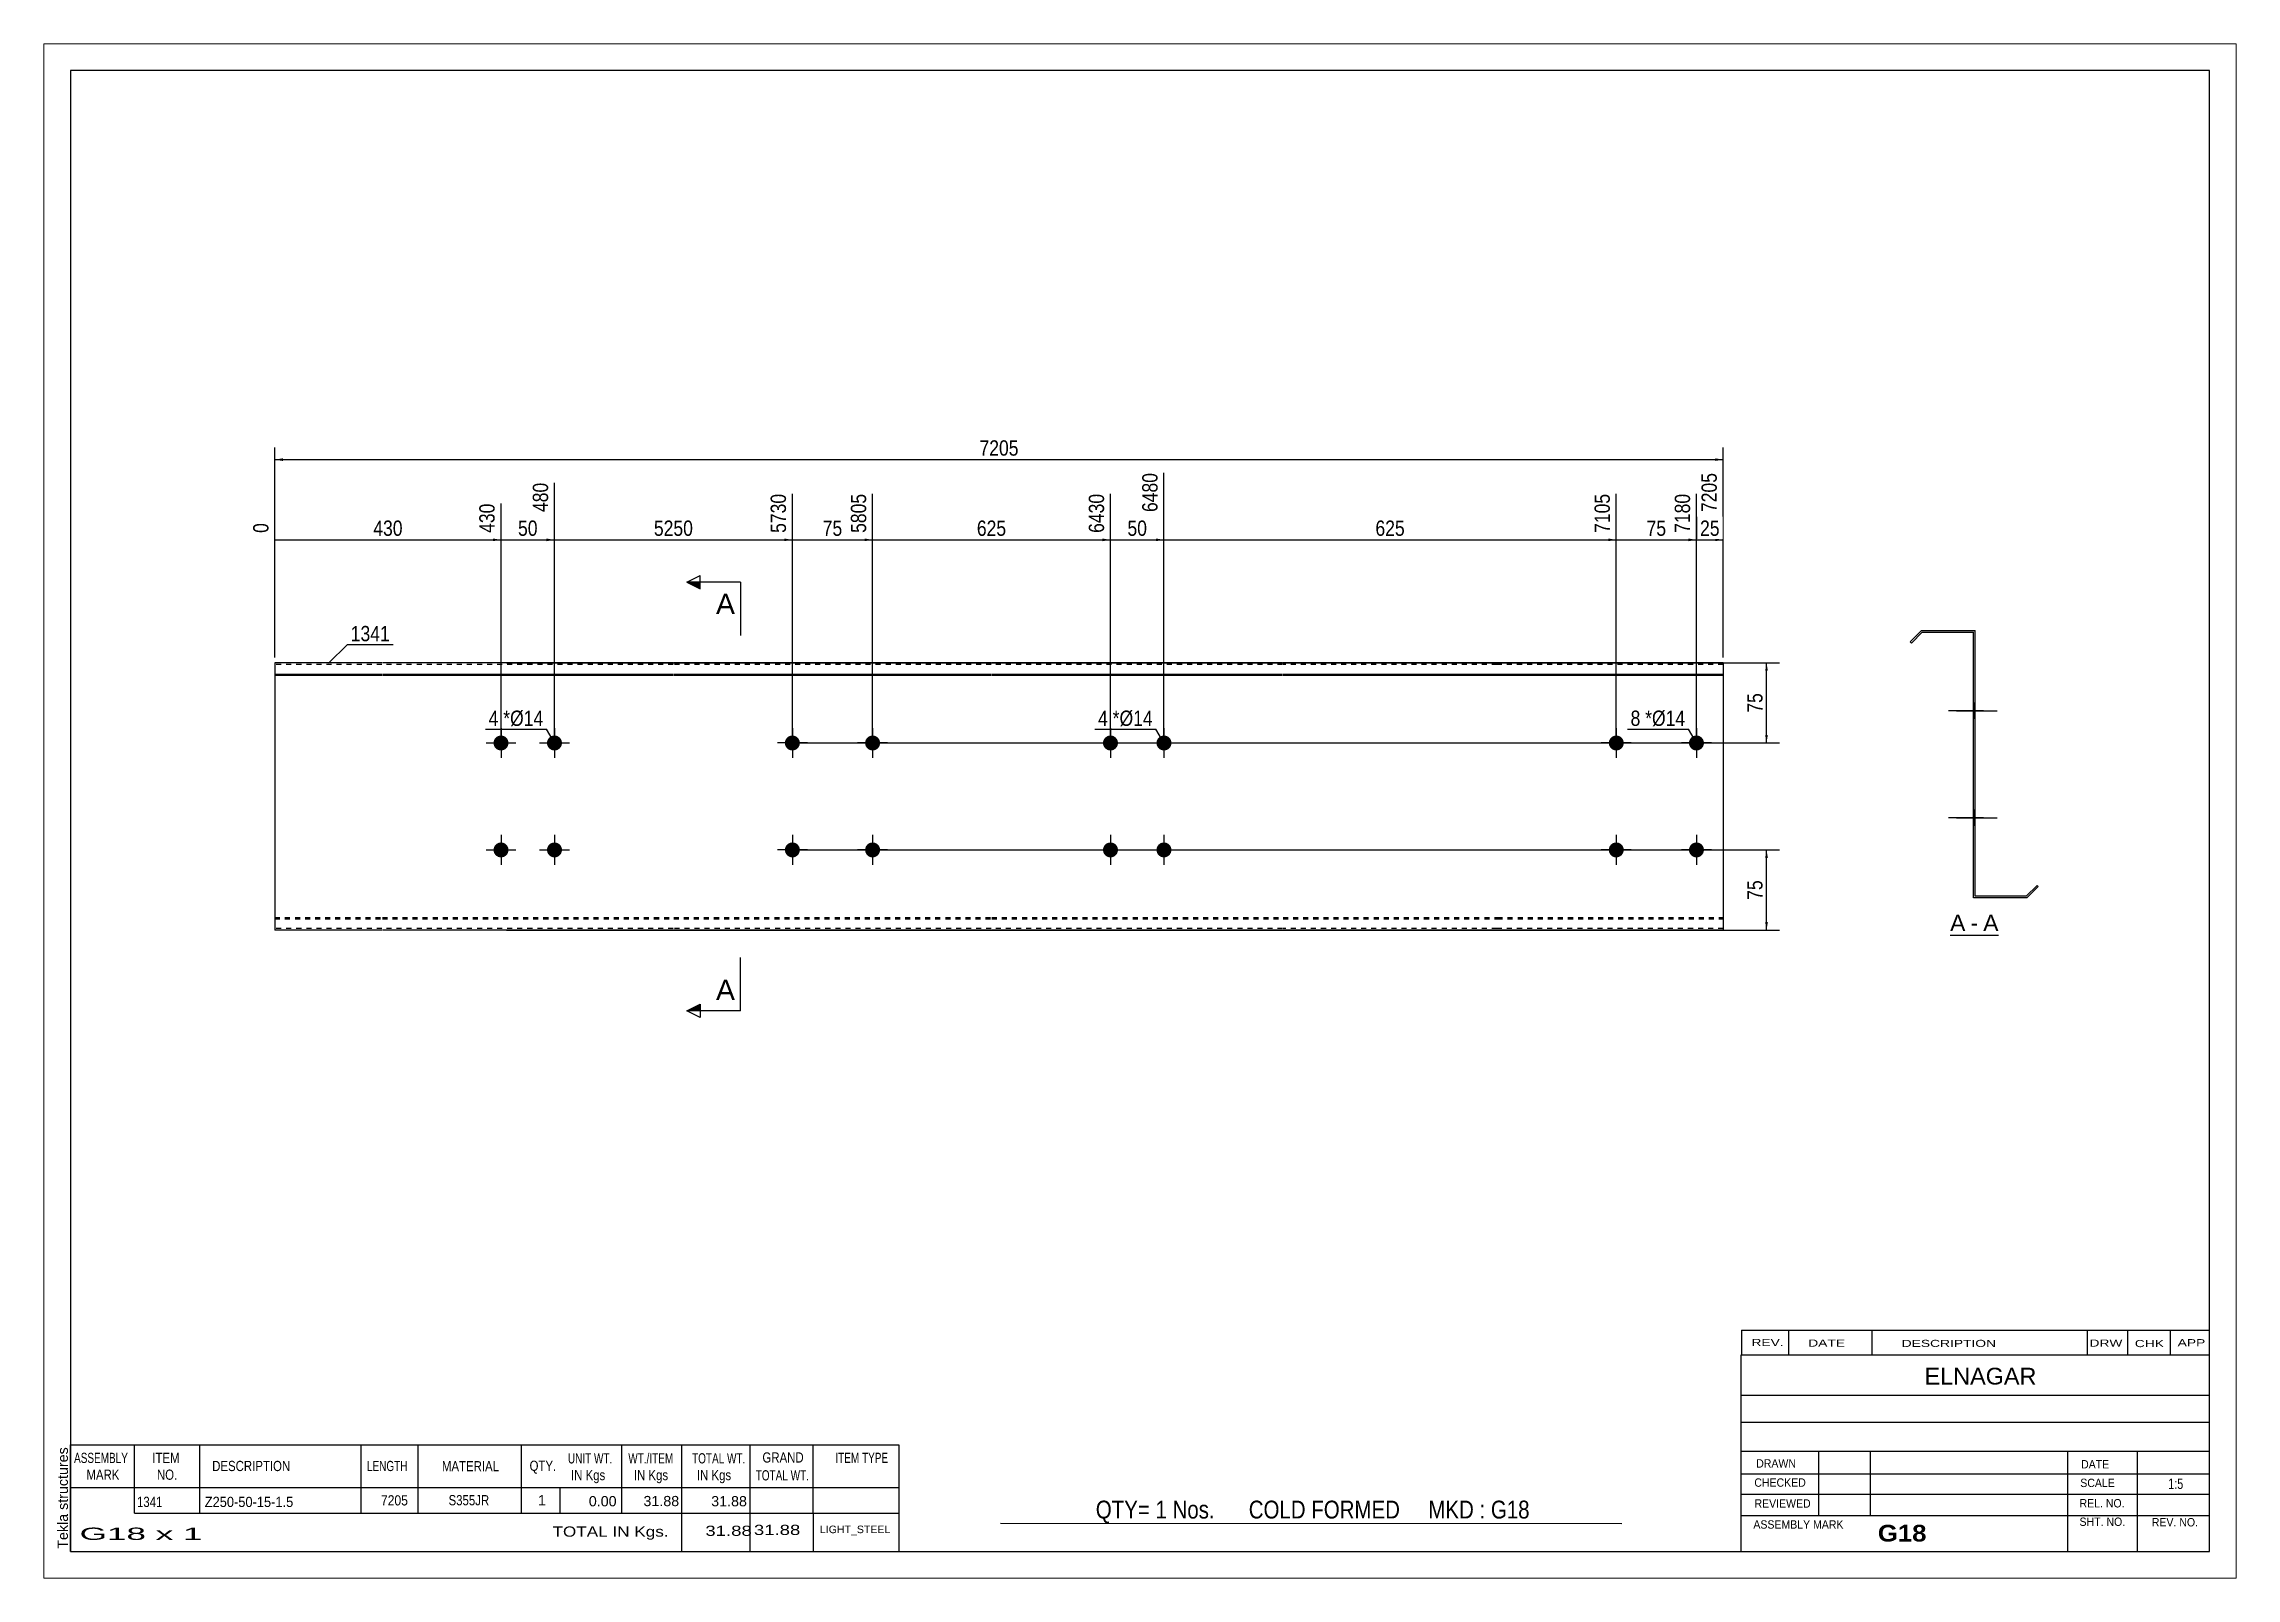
# Paper-space layout 'Layout1' of a CAD drawing. Header units: millimetres. Extents: x 0 to 410, y 0 to 287.
# The model-space entities are those that its viewports show. They can reach past a viewport. Long polylines and large blocks are cut down to what shows.
import ezdxf

# ---------------------------------------------------------------- set-up
doc = ezdxf.new("R2010")
doc.units = ezdxf.units.MM
doc.linetypes.add('DXK_LINE_DOT1', pattern=[1.8814, 0.9407, -0.9407])
doc.layers.add('Viewport layer', color=7, linetype='Continuous', plot=False)
doc.styles.add('Arial', font='ARIAL.TTF', dxfattribs={"height": 0.2})
doc.styles.add('Arial Bold', font='ARIALBD.TTF', dxfattribs={"height": 0.2})
doc.styles.add('Arial Narrow', font='ARIALN.TTF', dxfattribs={"height": 0.2})

# ---------------------------------------------------------------- blocks, each defined once
blk = doc.blocks.new('Unknown-629089999-1580')
at = {"color": 5, "linetype": 'Continuous'}
for p, q in [((361.79, 135.78), (-38.21, 135.78)), ((-38.21, 135.78), (-38.21, -141.22)), ((361.79, -141.22), (361.79, 135.78)), ((-38.21, -141.22), (361.79, -141.22))]:
    blk.add_line(p, q, dxfattribs=at)
at = {"color": 174, "linetype": 'Continuous', "style": 'Arial'}
blk.add_text('Tekla structures', height=1.9102, rotation=90, dxfattribs=at).set_placement((-38.71, -140.72))
blk = doc.blocks.new('Unknown-629089999-12 - 1228')
at = {"color": 7, "linetype": 'Continuous'}
blk.add_line((313.3, -25.92), (322.33, -25.92), dxfattribs=at)
at = {"color": 0, "linetype": 'Continuous'}
blk.add_wipeout([(316.15, -25.17), (316.15, -21.97), (313.3, -21.97), (313.3, -25.17)], dxfattribs=at)
blk.add_wipeout([(318.53, -25.17), (318.53, -21.97), (317.11, -21.97), (317.11, -25.17)], dxfattribs=at)
at = {"color": 96, "linetype": 'Continuous', "style": 'Arial'}
blk.add_text('A', height=3.06, dxfattribs=at).set_placement((313.3, -25.17))
at = {"color": 0, "linetype": 'Continuous'}
blk.add_wipeout([(322.33, -25.17), (322.33, -21.97), (319.49, -21.97), (319.49, -25.17)], dxfattribs=at)
at = {"color": 96, "linetype": 'Continuous', "style": 'Arial'}
for s, p in [('-', (317.11, -25.17)), ('A', (319.49, -25.17))]:
    blk.add_text(s, height=3.06, dxfattribs=at).set_placement(p)
blk = doc.blocks.new('Bolt-629089999-1223 - 1203')
at = {"linetype": 'Continuous'}
for points in [[(98.18, 10, -1), (95.38, 10, -1)], [(267.26, 10, -1), (264.46, 10, -1)]]:
    blk.add_hatch(color=3, dxfattribs=at).paths.add_polyline_path(points)
at = {"color": 3, "linetype": 'Continuous'}
for p, q in [((96.78, 12.8), (96.78, 7.2)), ((265.86, 12.8), (265.86, 7.2)), ((99.58, 10), (93.98, 10)), ((268.66, 10), (263.06, 10))]:
    blk.add_line(p, q, dxfattribs=at)
blk = doc.blocks.new('Part-629089999-1218 - 1203')
at = {"color": 2, "linetype": 'Continuous'}
for p, q in [((0, 25), (0, -25)), ((20, 25), (0, 25)), ((74.49, 25), (20.1, 25)), ((133.98, 25), (74.59, 25)), ((188.46, 25), (134.08, 25)), ((228.56, 25), (188.56, 25)), ((270.86, 25), (228.66, 25)), ((270.86, 25), (270.86, -25)), ((0, 22.88), (20, 22.88)), ((0, 22.67), (20, 22.67)), ((20.1, 22.88), (74.49, 22.88)), ((20.1, 22.67), (74.49, 22.67)), ((74.59, 22.88), (133.98, 22.88)), ((74.59, 22.67), (133.98, 22.67)), ((134.08, 22.88), (188.46, 22.88)), ((134.08, 22.67), (188.46, 22.67)), ((188.56, 22.88), (228.56, 22.88)), ((188.56, 22.67), (228.56, 22.67)), ((228.66, 22.88), (270.86, 22.88)), ((228.66, 22.67), (270.86, 22.67)), ((20, -25), (0, -25)), ((74.49, -25), (20.1, -25)), ((133.98, -25), (74.59, -25)), ((188.46, -25), (134.08, -25)), ((228.56, -25), (188.56, -25)), ((270.86, -25), (228.66, -25))]:
    blk.add_line(p, q, dxfattribs=at)
at = {"color": 7, "linetype": 'DXK_LINE_DOT1'}
for p, q in [((20, 24.7), (0, 24.7)), ((74.49, 24.7), (20.1, 24.7)), ((133.98, 24.7), (74.59, 24.7)), ((188.46, 24.7), (134.08, 24.7)), ((228.56, 24.7), (188.56, 24.7)), ((270.86, 24.7), (228.66, 24.7)), ((0, -22.67), (20, -22.67)), ((0, -22.88), (20, -22.88)), ((20.1, -22.67), (74.49, -22.67)), ((20.1, -22.88), (74.49, -22.88)), ((74.59, -22.67), (133.98, -22.67)), ((74.59, -22.88), (133.98, -22.88)), ((134.08, -22.67), (188.46, -22.67)), ((134.08, -22.88), (188.46, -22.88)), ((188.56, -22.67), (228.56, -22.67)), ((188.56, -22.88), (228.56, -22.88)), ((228.66, -22.67), (270.86, -22.67)), ((228.66, -22.88), (270.86, -22.88)), ((20, -24.7), (0, -24.7)), ((74.49, -24.7), (20.1, -24.7)), ((133.98, -24.7), (74.59, -24.7)), ((188.46, -24.7), (134.08, -24.7)), ((228.56, -24.7), (188.56, -24.7)), ((270.86, -24.7), (228.66, -24.7))]:
    blk.add_line(p, q, dxfattribs=at)
blk = doc.blocks.new('Bolt-629089999-1219 - 1203')
at = {"linetype": 'Continuous'}
for points in [[(157.67, 10, -1), (154.87, 10, -1)], [(167.67, 10, -1), (164.87, 10, -1)], [(157.67, -10, -1), (154.87, -10, -1)], [(167.67, -10, -1), (164.87, -10, -1)]]:
    blk.add_hatch(color=3, dxfattribs=at).paths.add_polyline_path(points)
at = {"color": 3, "linetype": 'Continuous'}
for p, q in [((156.27, 12.8), (156.27, 7.2)), ((166.27, 12.8), (166.27, 7.2)), ((153.47, 10), (159.07, 10)), ((163.47, 10), (169.07, 10)), ((156.27, -7.2), (156.27, -12.8)), ((166.27, -7.2), (166.27, -12.8)), ((153.47, -10), (159.07, -10)), ((163.47, -10), (169.07, -10))]:
    blk.add_line(p, q, dxfattribs=at)
blk = doc.blocks.new('Bolt-629089999-1220 - 1203')
at = {"linetype": 'Continuous'}
for points in [[(113.18, -10, -1), (110.38, -10, -1)], [(252.26, -10, -1), (249.46, -10, -1)]]:
    blk.add_hatch(color=3, dxfattribs=at).paths.add_polyline_path(points)
at = {"color": 3, "linetype": 'Continuous'}
for p, q in [((111.78, -7.2), (111.78, -12.8)), ((250.86, -7.2), (250.86, -12.8)), ((114.58, -10), (108.98, -10)), ((253.66, -10), (248.06, -10))]:
    blk.add_line(p, q, dxfattribs=at)
blk = doc.blocks.new('Bolt-629089999-1221 - 1203')
at = {"linetype": 'Continuous'}
for points in [[(113.18, 10, -1), (110.38, 10, -1)], [(252.26, 10, -1), (249.46, 10, -1)]]:
    blk.add_hatch(color=3, dxfattribs=at).paths.add_polyline_path(points)
at = {"color": 3, "linetype": 'Continuous'}
for p, q in [((111.78, 12.8), (111.78, 7.2)), ((250.86, 12.8), (250.86, 7.2)), ((114.58, 10), (108.98, 10)), ((253.66, 10), (248.06, 10))]:
    blk.add_line(p, q, dxfattribs=at)
blk = doc.blocks.new('Bolt-629089999-1222 - 1203')
at = {"linetype": 'Continuous'}
for points in [[(98.18, -10, -1), (95.38, -10, -1)], [(267.26, -10, -1), (264.46, -10, -1)]]:
    blk.add_hatch(color=3, dxfattribs=at).paths.add_polyline_path(points)
at = {"color": 3, "linetype": 'Continuous'}
for p, q in [((96.78, -7.2), (96.78, -12.8)), ((265.86, -7.2), (265.86, -12.8)), ((99.58, -10), (93.98, -10)), ((268.66, -10), (263.06, -10))]:
    blk.add_line(p, q, dxfattribs=at)
blk = doc.blocks.new('Bolt-629089999-1224 - 1203')
at = {"linetype": 'Continuous'}
for points in [[(43.69, 10, -1), (40.89, 10, -1)], [(53.69, 10, -1), (50.89, 10, -1)], [(43.69, -10, -1), (40.89, -10, -1)], [(53.69, -10, -1), (50.89, -10, -1)]]:
    blk.add_hatch(color=3, dxfattribs=at).paths.add_polyline_path(points)
at = {"color": 3, "linetype": 'Continuous'}
for p, q in [((42.29, 12.8), (42.29, 7.2)), ((52.29, 12.8), (52.29, 7.2)), ((39.49, 10), (45.09, 10)), ((49.49, 10), (55.09, 10)), ((42.29, -7.2), (42.29, -12.8)), ((52.29, -7.2), (52.29, -12.8)), ((39.49, -10), (45.09, -10)), ((49.49, -10), (55.09, -10))]:
    blk.add_line(p, q, dxfattribs=at)
blk = doc.blocks.new('Bolt-629089999-1232 - 1228')
at = {"linetype": 'Continuous'}
blk.add_hatch(color=3, dxfattribs=at).paths.add_polyline_path([(317.97, -5.37), (317.97, -2.57), (317.67, -2.57), (317.67, -5.37)])
blk.add_hatch(color=3, dxfattribs=at).paths.add_polyline_path([(317.97, -5.37), (317.97, -2.57), (317.67, -2.57), (317.67, -5.37)])
at = {"color": 3, "linetype": 'Continuous'}
for p, q in [((319.57, -3.97), (312.97, -3.97)), ((319.57, -3.97), (312.97, -3.97)), ((317.97, -2.57), (317.67, -2.57)), ((317.97, -2.57), (317.67, -2.57)), ((317.97, -5.37), (317.67, -5.37)), ((317.97, -5.37), (317.67, -5.37))]:
    blk.add_line(p, q, dxfattribs=at)
blk = doc.blocks.new('Part-629089999-1230 - 1228')
at = {"color": 2, "linetype": 'Continuous'}
for p, q in [((307.97, 31.03), (305.84, 28.91)), ((305.84, 28.91), (306.06, 28.69)), ((306.06, 28.69), (308.09, 30.73)), ((307.97, 31.03), (317.97, 31.03)), ((308.09, 30.73), (317.67, 30.73)), ((317.67, -18.97), (317.67, 30.73)), ((317.97, -18.67), (317.97, 31.03)), ((327.67, -18.97), (317.67, -18.97)), ((327.54, -18.67), (317.97, -18.67)), ((327.54, -18.67), (329.58, -16.64)), ((327.67, -18.97), (329.79, -16.85)), ((329.79, -16.85), (329.58, -16.64))]:
    blk.add_line(p, q, dxfattribs=at)
blk = doc.blocks.new('Bolt-629089999-1231 - 1228')
at = {"linetype": 'Continuous'}
for points in [[(317.97, 14.63), (317.97, 17.43), (317.67, 17.43), (317.67, 14.63)], [(317.97, 14.63), (317.97, 17.43), (317.67, 17.43), (317.67, 14.63)], [(317.97, -5.37), (317.97, -2.57), (317.67, -2.57), (317.67, -5.37)], [(317.97, -5.37), (317.97, -2.57), (317.67, -2.57), (317.67, -5.37)]]:
    blk.add_hatch(color=3, dxfattribs=at).paths.add_polyline_path(points)
at = {"color": 3, "linetype": 'Continuous'}
for p, q in [((317.67, 17.43), (317.97, 17.43)), ((317.67, 17.43), (317.97, 17.43)), ((315.07, 16.03), (321.67, 16.03)), ((315.07, 16.03), (321.67, 16.03)), ((317.67, 14.63), (317.97, 14.63)), ((317.67, 14.63), (317.97, 14.63)), ((315.07, -3.97), (321.67, -3.97)), ((315.07, -3.97), (321.67, -3.97)), ((317.67, -2.57), (317.97, -2.57)), ((317.67, -2.57), (317.97, -2.57)), ((317.67, -5.37), (317.97, -5.37)), ((317.67, -5.37), (317.97, -5.37))]:
    blk.add_line(p, q, dxfattribs=at)
blk = doc.blocks.new('Bolt-629089999-1233 - 1228')
at = {"linetype": 'Continuous'}
blk.add_hatch(color=3, dxfattribs=at).paths.add_polyline_path([(317.97, 14.63), (317.97, 17.43), (317.67, 17.43), (317.67, 14.63)])
blk.add_hatch(color=3, dxfattribs=at).paths.add_polyline_path([(317.97, 14.63), (317.97, 17.43), (317.67, 17.43), (317.67, 14.63)])
at = {"color": 3, "linetype": 'Continuous'}
for p, q in [((317.97, 17.43), (317.67, 17.43)), ((317.97, 17.43), (317.67, 17.43)), ((319.57, 16.03), (312.97, 16.03)), ((319.57, 16.03), (312.97, 16.03)), ((317.97, 14.63), (317.67, 14.63)), ((317.97, 14.63), (317.67, 14.63))]:
    blk.add_line(p, q, dxfattribs=at)
blk = doc.blocks.new('Bolt-629089999-1234 - 1228')
at = {"linetype": 'Continuous'}
blk.add_hatch(color=3, dxfattribs=at).paths.add_polyline_path([(317.97, -5.37), (317.97, -2.57), (317.67, -2.57), (317.67, -5.37)])
blk.add_hatch(color=3, dxfattribs=at).paths.add_polyline_path([(317.97, -5.37), (317.97, -2.57), (317.67, -2.57), (317.67, -5.37)])
at = {"color": 3, "linetype": 'Continuous'}
for p, q in [((319.57, -3.97), (312.97, -3.97)), ((319.57, -3.97), (312.97, -3.97)), ((317.97, -2.57), (317.67, -2.57)), ((317.97, -2.57), (317.67, -2.57)), ((317.97, -5.37), (317.67, -5.37)), ((317.97, -5.37), (317.67, -5.37))]:
    blk.add_line(p, q, dxfattribs=at)
blk = doc.blocks.new('Bolt-629089999-1235 - 1228')
at = {"linetype": 'Continuous'}
blk.add_hatch(color=3, dxfattribs=at).paths.add_polyline_path([(317.97, 14.63), (317.97, 17.43), (317.67, 17.43), (317.67, 14.63)])
blk.add_hatch(color=3, dxfattribs=at).paths.add_polyline_path([(317.97, 14.63), (317.97, 17.43), (317.67, 17.43), (317.67, 14.63)])
at = {"color": 3, "linetype": 'Continuous'}
for p, q in [((317.97, 17.43), (317.67, 17.43)), ((317.97, 17.43), (317.67, 17.43)), ((319.57, 16.03), (312.97, 16.03)), ((319.57, 16.03), (312.97, 16.03)), ((317.97, 14.63), (317.67, 14.63)), ((317.97, 14.63), (317.67, 14.63))]:
    blk.add_line(p, q, dxfattribs=at)
blk = doc.blocks.new('Bolt-629089999-1236 - 1228')
at = {"linetype": 'Continuous'}
for points in [[(317.97, 14.63), (317.97, 17.43), (317.67, 17.43), (317.67, 14.63)], [(317.97, 14.63), (317.97, 17.43), (317.67, 17.43), (317.67, 14.63)], [(317.97, -5.37), (317.97, -2.57), (317.67, -2.57), (317.67, -5.37)], [(317.97, -5.37), (317.97, -2.57), (317.67, -2.57), (317.67, -5.37)]]:
    blk.add_hatch(color=3, dxfattribs=at).paths.add_polyline_path(points)
at = {"color": 3, "linetype": 'Continuous'}
for p, q in [((317.67, 17.43), (317.97, 17.43)), ((317.67, 17.43), (317.97, 17.43)), ((314.47, 16.03), (322.07, 16.03)), ((314.47, 16.03), (322.07, 16.03)), ((317.67, 14.63), (317.97, 14.63)), ((317.67, 14.63), (317.97, 14.63)), ((314.47, -3.97), (322.07, -3.97)), ((314.47, -3.97), (322.07, -3.97)), ((317.67, -2.57), (317.97, -2.57)), ((317.67, -2.57), (317.97, -2.57)), ((317.67, -5.37), (317.97, -5.37)), ((317.67, -5.37), (317.97, -5.37))]:
    blk.add_line(p, q, dxfattribs=at)
blk = doc.blocks.new('StraightDimension-629089999-1252 - 1203')
at = {"linetype": 'Continuous'}
blk.add_hatch(color=7, dxfattribs=at).paths.add_polyline_path([(50.79, 48.25), (52.29, 48), (50.79, 47.75)])
at = {"color": 7, "linetype": 'Continuous'}
for p, q in [((52.29, 11), (52.29, 58.68)), ((42.29, 11), (42.29, 54.78)), ((42.29, 48), (52.29, 48))]:
    blk.add_line(p, q, dxfattribs=at)
at = {"color": 0}
blk.add_wipeout([(49.72, 48.15), (49.72, 52.35), (44.87, 52.35), (44.87, 48.15)], dxfattribs=at)
at = {"color": 0, "linetype": 'Continuous'}
blk.add_wipeout([(51.69, 59.28), (47.49, 59.28), (47.49, 52.6), (51.69, 52.6)], dxfattribs=at)
at = {"color": 3, "linetype": 'Continuous', "style": 'Arial Narrow'}
blk.add_text('480', height=2.863, rotation=90.0002, dxfattribs=at).set_placement((51.09, 53.2))
at = {"color": 3, "style": 'Arial Narrow'}
blk.add_text('50', height=2.863, dxfattribs=at).set_placement((45.47, 48.75))
blk = doc.blocks.new('StraightDimension-629089999-1250 - 1203')
at = {"linetype": 'Continuous'}
blk.add_hatch(color=7, dxfattribs=at).paths.add_polyline_path([(110.28, 48.25), (111.78, 48), (110.28, 47.75)])
at = {"color": 7, "linetype": 'Continuous'}
for p, q in [((96.78, 11), (96.78, 56.61)), ((111.78, 11), (111.78, 56.61)), ((96.78, 48), (111.78, 48))]:
    blk.add_line(p, q, dxfattribs=at)
at = {"color": 0}
blk.add_wipeout([(106.71, 48.15), (106.71, 52.35), (101.85, 52.35), (101.85, 48.15)], dxfattribs=at)
at = {"color": 0, "linetype": 'Continuous'}
blk.add_wipeout([(111.18, 57.21), (106.98, 57.21), (106.98, 48.7), (111.18, 48.7)], dxfattribs=at)
at = {"color": 3, "linetype": 'Continuous', "style": 'Arial Narrow'}
blk.add_text('5805', height=2.863, rotation=90.0002, dxfattribs=at).set_placement((110.58, 49.3))
at = {"color": 3, "style": 'Arial Narrow'}
blk.add_text('75', height=2.863, dxfattribs=at).set_placement((102.45, 48.75))
blk = doc.blocks.new('StraightDimension-629089999-1302 - 1203')
at = {"linetype": 'Continuous'}
for points in [[(1.5, 62.75), (0, 63), (1.5, 63.25)], [(269.36, 63.25), (270.86, 63), (269.36, 62.75)]]:
    blk.add_hatch(color=7, dxfattribs=at).paths.add_polyline_path(points)
at = {"color": 7, "linetype": 'Continuous'}
for p, q in [((0, 26), (0, 65.25)), ((0, 63), (270.86, 63)), ((270.86, 26), (270.86, 65.25))]:
    blk.add_line(p, q, dxfattribs=at)
at = {"color": 0}
blk.add_wipeout([(139.69, 63.15), (139.69, 67.35), (131.17, 67.35), (131.17, 63.15)], dxfattribs=at)
at = {"color": 3, "style": 'Arial Narrow'}
blk.add_text('7205', height=2.863, dxfattribs=at).set_placement((131.77, 63.75))
blk = doc.blocks.new('StraightDimension-629089999-1245 - 1203')
at = {"linetype": 'Continuous'}
blk.add_hatch(color=7, dxfattribs=at).paths.add_polyline_path([(269.36, 48.25), (270.86, 48), (269.36, 47.75)])
at = {"color": 7, "linetype": 'Continuous'}
for p, q in [((270.86, 26), (270.86, 60.51)), ((265.86, 11), (265.86, 56.61)), ((265.86, 48), (270.86, 48))]:
    blk.add_line(p, q, dxfattribs=at)
at = {"color": 0}
blk.add_wipeout([(270.79, 48.15), (270.79, 52.35), (265.93, 52.35), (265.93, 48.15)], dxfattribs=at)
at = {"color": 0, "linetype": 'Continuous'}
blk.add_wipeout([(270.26, 61.11), (266.06, 61.11), (266.06, 52.6), (270.26, 52.6)], dxfattribs=at)
at = {"color": 3, "linetype": 'Continuous', "style": 'Arial Narrow'}
blk.add_text('7205', height=2.863, rotation=90.0002, dxfattribs=at).set_placement((269.66, 53.2))
at = {"color": 3, "style": 'Arial Narrow'}
blk.add_text('25', height=2.863, dxfattribs=at).set_placement((266.53, 48.75))
blk = doc.blocks.new('StraightDimension-629089999-1246 - 1203')
at = {"linetype": 'Continuous'}
blk.add_hatch(color=7, dxfattribs=at).paths.add_polyline_path([(264.36, 48.25), (265.86, 48), (264.36, 47.75)])
at = {"color": 7, "linetype": 'Continuous'}
for p, q in [((250.86, 11), (250.86, 56.61)), ((265.86, 11), (265.86, 56.61)), ((250.86, 48), (265.86, 48))]:
    blk.add_line(p, q, dxfattribs=at)
at = {"color": 0}
blk.add_wipeout([(260.79, 48.15), (260.79, 52.35), (255.93, 52.35), (255.93, 48.15)], dxfattribs=at)
at = {"color": 0, "linetype": 'Continuous'}
blk.add_wipeout([(265.26, 57.21), (261.06, 57.21), (261.06, 48.7), (265.26, 48.7)], dxfattribs=at)
at = {"color": 3, "linetype": 'Continuous', "style": 'Arial Narrow'}
blk.add_text('7180', height=2.863, rotation=90.0002, dxfattribs=at).set_placement((264.66, 49.3))
at = {"color": 3, "style": 'Arial Narrow'}
blk.add_text('75', height=2.863, dxfattribs=at).set_placement((256.53, 48.75))
blk = doc.blocks.new('StraightDimension-629089999-1296 - 1203')
at = {"linetype": 'Continuous'}
for points in [[(278.71, -11.5), (278.96, -10), (279.21, -11.5)], [(279.21, -23.5), (278.96, -25), (278.71, -23.5)]]:
    blk.add_hatch(color=7, dxfattribs=at).paths.add_polyline_path(points)
at = {"color": 7, "linetype": 'Continuous'}
for p, q in [((97.78, -10), (281.36, -10)), ((278.96, -25), (278.96, -10)), ((43.29, -25), (281.36, -25))]:
    blk.add_line(p, q, dxfattribs=at)
at = {"color": 0}
blk.add_wipeout([(278.81, -15.07), (274.61, -15.07), (274.61, -19.93), (278.81, -19.93)], dxfattribs=at)
at = {"color": 3, "style": 'Arial Narrow'}
blk.add_text('75', height=2.863, rotation=90.0002, dxfattribs=at).set_placement((278.21, -19.33))
blk = doc.blocks.new('StraightDimension-629089999-1247 - 1203')
at = {"linetype": 'Continuous'}
blk.add_hatch(color=7, dxfattribs=at).paths.add_polyline_path([(249.36, 48.25), (250.86, 48), (249.36, 47.75)])
at = {"color": 7, "linetype": 'Continuous'}
for p, q in [((166.27, 11), (166.27, 60.51)), ((250.86, 11), (250.86, 56.61)), ((166.27, 48), (250.86, 48))]:
    blk.add_line(p, q, dxfattribs=at)
at = {"color": 0, "linetype": 'Continuous'}
blk.add_wipeout([(250.26, 57.21), (246.06, 57.21), (246.06, 48.7), (250.26, 48.7)], dxfattribs=at)
at = {"color": 0}
blk.add_wipeout([(211.91, 48.15), (211.91, 52.35), (205.22, 52.35), (205.22, 48.15)], dxfattribs=at)
at = {"color": 3, "linetype": 'Continuous', "style": 'Arial Narrow'}
blk.add_text('7105', height=2.863, rotation=90.0002, dxfattribs=at).set_placement((249.66, 49.3))
at = {"color": 3, "style": 'Arial Narrow'}
blk.add_text('625', height=2.863, dxfattribs=at).set_placement((205.82, 48.75))
blk = doc.blocks.new('StraightDimension-629089999-1248 - 1203')
at = {"linetype": 'Continuous'}
blk.add_hatch(color=7, dxfattribs=at).paths.add_polyline_path([(164.77, 48.25), (166.27, 48), (164.77, 47.75)])
at = {"color": 7, "linetype": 'Continuous'}
for p, q in [((166.27, 11), (166.27, 60.51)), ((156.27, 11), (156.27, 56.61)), ((156.27, 48), (166.27, 48))]:
    blk.add_line(p, q, dxfattribs=at)
at = {"color": 0}
blk.add_wipeout([(163.7, 48.15), (163.7, 52.35), (158.84, 52.35), (158.84, 48.15)], dxfattribs=at)
at = {"color": 0, "linetype": 'Continuous'}
blk.add_wipeout([(165.67, 61.11), (161.47, 61.11), (161.47, 52.6), (165.67, 52.6)], dxfattribs=at)
at = {"color": 3, "linetype": 'Continuous', "style": 'Arial Narrow'}
blk.add_text('6480', height=2.863, rotation=90.0002, dxfattribs=at).set_placement((165.07, 53.2))
at = {"color": 3, "style": 'Arial Narrow'}
blk.add_text('50', height=2.863, dxfattribs=at).set_placement((159.44, 48.75))
blk = doc.blocks.new('StraightDimension-629089999-1249 - 1203')
at = {"linetype": 'Continuous'}
blk.add_hatch(color=7, dxfattribs=at).paths.add_polyline_path([(154.77, 48.25), (156.27, 48), (154.77, 47.75)])
at = {"color": 7, "linetype": 'Continuous'}
for p, q in [((111.78, 11), (111.78, 56.61)), ((156.27, 11), (156.27, 56.61)), ((111.78, 48), (156.27, 48))]:
    blk.add_line(p, q, dxfattribs=at)
at = {"color": 0, "linetype": 'Continuous'}
blk.add_wipeout([(155.67, 57.21), (151.47, 57.21), (151.47, 48.7), (155.67, 48.7)], dxfattribs=at)
at = {"color": 0}
blk.add_wipeout([(137.37, 48.15), (137.37, 52.35), (130.68, 52.35), (130.68, 48.15)], dxfattribs=at)
at = {"color": 3, "linetype": 'Continuous', "style": 'Arial Narrow'}
blk.add_text('6430', height=2.863, rotation=90.0002, dxfattribs=at).set_placement((155.07, 49.3))
at = {"color": 3, "style": 'Arial Narrow'}
blk.add_text('625', height=2.863, dxfattribs=at).set_placement((131.28, 48.75))
blk = doc.blocks.new('StraightDimension-629089999-1251 - 1203')
at = {"linetype": 'Continuous'}
blk.add_hatch(color=7, dxfattribs=at).paths.add_polyline_path([(95.28, 48.25), (96.78, 48), (95.28, 47.75)])
at = {"color": 7, "linetype": 'Continuous'}
for p, q in [((52.29, 11), (52.29, 58.68)), ((96.78, 11), (96.78, 56.61)), ((52.29, 48), (96.78, 48))]:
    blk.add_line(p, q, dxfattribs=at)
at = {"color": 0, "linetype": 'Continuous'}
blk.add_wipeout([(96.18, 57.21), (91.98, 57.21), (91.98, 48.7), (96.18, 48.7)], dxfattribs=at)
at = {"color": 0}
blk.add_wipeout([(78.79, 48.15), (78.79, 52.35), (70.28, 52.35), (70.28, 48.15)], dxfattribs=at)
at = {"color": 3, "linetype": 'Continuous', "style": 'Arial Narrow'}
blk.add_text('5730', height=2.863, rotation=90.0002, dxfattribs=at).set_placement((95.58, 49.3))
at = {"color": 3, "style": 'Arial Narrow'}
blk.add_text('5250', height=2.863, dxfattribs=at).set_placement((70.88, 48.75))
blk = doc.blocks.new('StraightDimension-629089999-1253 - 1203')
at = {"linetype": 'Continuous'}
blk.add_hatch(color=7, dxfattribs=at).paths.add_polyline_path([(40.79, 48.25), (42.29, 48), (40.79, 47.75)])
at = {"color": 7, "linetype": 'Continuous'}
for p, q in [((42.29, 11), (42.29, 54.78)), ((0, 26), (0, 51.13)), ((0, 48), (42.29, 48))]:
    blk.add_line(p, q, dxfattribs=at)
at = {"color": 0, "linetype": 'Continuous'}
for points in [[(41.69, 55.38), (37.49, 55.38), (37.49, 48.7), (41.69, 48.7)], [(-0.6, 51.73), (-4.8, 51.73), (-4.8, 48.7), (-0.6, 48.7)]]:
    blk.add_wipeout(points, dxfattribs=at)
at = {"color": 0}
blk.add_wipeout([(24.49, 48.15), (24.49, 52.35), (17.8, 52.35), (17.8, 48.15)], dxfattribs=at)
at = {"color": 3, "linetype": 'Continuous', "style": 'Arial Narrow'}
for s, height, p in [('430', 2.863, (41.09, 49.3)), ('0', 2.86, (-1.2, 49.3))]:
    blk.add_text(s, height=height, rotation=90.0002, dxfattribs=at).set_placement(p)
at = {"color": 3, "style": 'Arial Narrow'}
blk.add_text('430', height=2.863, dxfattribs=at).set_placement((18.4, 48.75))
blk = doc.blocks.new('StraightDimension-629089999-1290 - 1203')
at = {"linetype": 'Continuous'}
for points in [[(278.71, 23.5), (278.96, 25), (279.21, 23.5)], [(279.21, 11.5), (278.96, 10), (278.71, 11.5)]]:
    blk.add_hatch(color=7, dxfattribs=at).paths.add_polyline_path(points)
at = {"color": 7, "linetype": 'Continuous'}
for p, q in [((43.29, 25), (281.36, 25)), ((278.96, 10), (278.96, 25)), ((97.78, 10), (281.36, 10))]:
    blk.add_line(p, q, dxfattribs=at)
at = {"color": 0}
blk.add_wipeout([(278.81, 19.93), (274.61, 19.93), (274.61, 15.07), (278.81, 15.07)], dxfattribs=at)
at = {"color": 3, "style": 'Arial Narrow'}
blk.add_text('75', height=2.863, rotation=90.0002, dxfattribs=at).set_placement((278.21, 15.67))
blk = doc.blocks.new('CBS_NAME_BLOG-629089999-1612')
at = {"color": 7, "linetype": 'Continuous'}
for p, q in [((274.2, -141.18), (274.19, -104.47)), ((274.2, -104.47), (361.71, -104.47)), ((274.2, -112.01), (361.71, -112.01)), ((274.27, -117.06), (361.79, -117.06)), ((274.2, -122.44), (361.71, -122.44)), ((288.72, -134.54), (288.72, -122.44)), ((298.4, -134.52), (298.4, -122.45)), ((335.32, -141.18), (335.32, -122.45)), ((348.37, -141.18), (348.37, -122.44)), ((274.2, -126.73), (361.79, -126.72)), ((274.2, -130.48), (361.71, -130.48)), ((274.2, -134.52), (361.71, -134.52)), ((274.19, -141.22), (361.79, -141.22))]:
    blk.add_line(p, q, dxfattribs=at)
at = {"color": 3, "linetype": 'Continuous', "style": 'Arial'}
blk.add_text('ELNAGAR', height=3.133, dxfattribs=at).set_placement((308.52, -110))
at = {"color": 3, "linetype": 'Continuous'}
for s, height, style, width, p in [('DRAWN', 1.566, 'Arial', 0.9, (277.03, -125.54)), ('DATE', 1.566, 'Arial', 0.9, (337.79, -125.7)), ('CHECKED', 1.566, 'Arial', 0.9, (276.68, -129.12)), ('SCALE', 1.566, 'Arial', 0.9, (337.64, -129.18)), ('1:5', 1.957, 'Arial Narrow', 0.9, (354.09, -129.54)), ('REVIEWED', 1.566, 'Arial', 0.9, (276.71, -133.03)), ('SHT. NO.', 1.566, 'Arial', 0.9, (337.5, -136.45)), ('REL. NO.', 1.566, 'Arial', 0.9, (337.5, -132.99)), ('REV. NO.', 1.566, 'Arial', 0.9, (351.02, -136.54)), ('ASSEMBLY MARK', 1.5663, 'Arial', 0.9, (276.5, -136.96)), ('G18', 3.131, 'Arial Bold', 1.1, (299.78, -139.37))]:
    blk.add_text(s, height=height, dxfattribs=dict(at, style=style, width=width)).set_placement(p)
blk = doc.blocks.new('CBS_BOM-629089999-1610')
at = {"color": 7, "linetype": 'Continuous'}
for p, q in [((-38.24, -129.25), (-38.24, -121.25)), ((-38.24, -121.25), (116.68, -121.25)), ((-26.24, -129.25), (-26.24, -121.25)), ((-14.05, -129.25), (-14.05, -121.25)), ((16.11, -129.25), (16.11, -121.25)), ((26.79, -129.25), (26.79, -121.25)), ((46.11, -129.25), (46.11, -121.25)), ((64.91, -129.25), (64.91, -121.25)), ((76.12, -129.25), (76.12, -121.25)), ((88.91, -129.25), (88.91, -121.25)), ((100.66, -129.25), (100.66, -121.25)), ((116.68, -121.26), (116.67, -129.24)), ((-38.24, -129.25), (116.68, -129.25)), ((-38.24, -134.05), (-38.24, -129.25)), ((-26.24, -134.05), (-26.24, -129.25)), ((-14.05, -134.05), (-14.05, -129.25)), ((16.11, -134.05), (16.11, -129.25)), ((26.79, -134.05), (26.79, -129.25)), ((46.11, -134.05), (46.11, -129.25)), ((53.37, -134.05), (53.37, -129.25)), ((64.91, -134.05), (64.91, -129.25)), ((76.12, -134.05), (76.12, -129.25)), ((88.91, -134.05), (88.91, -129.25)), ((100.67, -134.05), (100.67, -129.25)), ((116.68, -129.26), (116.68, -134.05)), ((-38.24, -141.25), (-38.24, -134.07)), ((-26.24, -134.05), (116.68, -134.05)), ((76.12, -141.25), (76.12, -134.07)), ((88.91, -141.25), (88.91, -134.07)), ((100.71, -141.25), (100.71, -134.07)), ((116.68, -134.05), (116.68, -141.25)), ((-38.24, -141.25), (116.68, -141.25))]:
    blk.add_line(p, q, dxfattribs=at)
at = {"color": 3, "linetype": 'Continuous', "style": 'Arial'}
for s, height, width, p in [('ASSEMBLY', 1.91, 0.7, (-37.56, -124.68)), ('ITEM', 1.91, 0.8, (-22.92, -124.68)), ('UNIT WT.', 1.91, 0.7, (54.8, -124.76)), ('WT./ITEM', 1.91, 0.7, (66.09, -124.76)), ('TOTAL WT.', 1.91, 0.7, (78.02, -124.76)), ('GRAND', 1.91, 0.8, (91.18, -124.6)), ('ITEM TYPE', 1.91, 0.7, (104.82, -124.67)), ('MARK', 1.91, 0.8, (-35.24, -127.82)), ('NO.', 1.91, 0.8, (-22.06, -127.82)), ('DESCRIPTION', 1.9102, 0.8, (-11.73, -126.19)), ('LENGTH', 1.91, 0.7, (17.22, -126.19)), ('MATERIAL', 1.91, 0.8, (31.24, -126.23)), ('QTY.', 1.91, 0.8, (47.63, -126.15)), ('IN Kgs', 1.91, 0.8, (55.38, -127.89)), ('IN Kgs', 1.91, 0.8, (67.13, -127.89)), ('IN Kgs', 1.91, 0.8, (78.92, -127.89)), ('TOTAL WT.', 1.91, 0.7, (89.92, -127.94))]:
    blk.add_text(s, height=height, dxfattribs=dict(at, width=width)).set_placement(p)
at = {"color": 7, "linetype": 'Continuous', "style": 'Arial'}
for s, height, width, p in [('1341', 1.91, 0.8, (-25.79, -132.91)), ('Z250-50-15-1.5', 1.9102, 0.9, (-13.12, -132.91)), ('7205', 1.91, 0.85, (19.83, -132.62)), ('S355JR', 1.91, 0.8, (32.48, -132.59))]:
    blk.add_text(s, height=height, dxfattribs=dict(at, width=width)).set_placement(p)
for s, p in [('1', (49.2, -132.59)), ('0.00', (58.71, -132.78)), ('31.88', (68.93, -132.75)), ('31.88', (81.6, -132.78))]:
    blk.add_text(s, height=1.91, dxfattribs=at).set_placement(p)
at = {"color": 6, "linetype": 'Continuous', "style": 'Arial'}
for s, height, width, p in [('G18 x 1', 2.292, 2.05, (-36.52, -139.06)), ('TOTAL IN Kgs.', 1.9102, 1.2, (51.92, -138.46)), ('31.88', 1.91, 1.3, (80.51, -138.31)), ('31.88', 1.91, 1.3, (89.58, -138.15))]:
    blk.add_text(s, height=height, dxfattribs=dict(at, width=width)).set_placement(p)
blk.add_text('LIGHT_STEEL', height=1.4135, dxfattribs=at).set_placement((101.93, -137.8))
blk = doc.blocks.new('CBS_CALLOFF-629089999-1611')
at = {"color": 7, "linetype": 'Continuous'}
blk.add_line((135.67, -135.95), (251.9, -135.97), dxfattribs=at)
at = {"color": 3, "linetype": 'Continuous', "style": 'Arial Narrow'}
blk.add_text('QTY= 1 Nos.      COLD FORMED     MKD : G18', height=3.3405, dxfattribs=at).set_placement((153.52, -135.06))
blk = doc.blocks.new('CBS_REVISION-629089999-1613')
at = {"color": 7, "linetype": 'Continuous'}
for p, q in [((274.28, -99.84), (361.78, -99.84)), ((274.28, -99.84), (274.28, -104.47)), ((283.08, -99.84), (283.08, -104.47)), ((298.67, -99.84), (298.67, -104.41)), ((338.93, -99.84), (338.93, -104.47)), ((346.47, -99.84), (346.47, -104.47)), ((354.42, -99.84), (354.42, -104.47)), ((274.28, -104.47), (361.78, -104.47))]:
    blk.add_line(p, q, dxfattribs=at)
at = {"color": 7, "style": 'Arial Narrow', "width": 1.7}
for s, height, p in [('REV.', 1.326, (276.14, -102.8)), ('DATE', 1.326, (286.76, -102.91)), ('DESCRIPTION', 1.3257, (304.24, -102.97)), ('DRW', 1.326, (339.36, -102.91)), ('CHK', 1.326, (347.84, -103)), ('APP', 1.326, (355.85, -102.84))]:
    blk.add_text(s, height=height, dxfattribs=at).set_placement(p)
blk = doc.blocks.new('SectionMark-629089999-1243 - 1203')
at = {"linetype": 'Continuous'}
for points in [[(79.55, 40.1), (79.55, 38.85), (77.05, 40.1)], [(79.55, -38.85), (79.55, -40.1), (77.05, -40.1)]]:
    blk.add_hatch(color=30, dxfattribs=at).paths.add_polyline_path(points)
at = {"color": 30, "linetype": 'Continuous'}
for p, q in [((77.05, 40.1), (79.55, 41.35)), ((79.55, 38.85), (79.55, 41.35)), ((77.05, 40.1), (79.55, 38.85)), ((77.05, -40.1), (79.55, -38.85)), ((79.55, -41.35), (77.05, -40.1)), ((79.55, -38.85), (79.55, -41.35))]:
    blk.add_line(p, q, dxfattribs=at)
at = {"color": 0, "linetype": 'Continuous'}
for points in [[(86.05, 34.1), (86.05, 38.1), (82.49, 38.1), (82.49, 34.1)], [(86.05, -38.1), (86.05, -34.1), (82.49, -34.1), (82.49, -38.1)]]:
    blk.add_wipeout(points, dxfattribs=at)
at = {"color": 30, "linetype": 'Continuous'}
for p, q in [((87.05, 40.1), (77.05, 40.1)), ((87.05, 40.1), (87.05, 30.1)), ((87.05, -40.1), (87.05, -30.1)), ((87.05, -40.1), (77.05, -40.1))]:
    blk.add_line(p, q, dxfattribs=at)
at = {"color": 96, "linetype": 'Continuous', "style": 'Arial'}
for p in [(82.49, 34.1), (82.49, -38.1)]:
    blk.add_text('A', height=3.82, dxfattribs=at).set_placement(p)
blk = doc.blocks.new('Mark-629089999-1305 - 1203')
at = {"color": 0}
blk.add_wipeout([(21.497, 29.0375), (21.497, 32.0375), (14.1845, 32.0375), (14.1845, 29.0375)], dxfattribs=at)
blk.add_wipeout([(21.497, 29.0375), (21.497, 32.0375), (14.1845, 32.0375), (14.1845, 29.0375)], dxfattribs=at)
at = {"color": 7, "linetype": 'Continuous'}
for p, q in [((10.049, 24.902), (13.5845, 28.4375)), ((13.5845, 28.4375), (22.097, 28.4375))]:
    blk.add_line(p, q, dxfattribs=at)
at = {"color": 3, "style": 'Arial Narrow'}
blk.add_text('1341', height=2.86328, dxfattribs=at).set_placement((14.1845, 29.0375))
blk = doc.blocks.new('MarkSet-629089999-1315 - 1203')
at = {"color": 0}
blk.add_wipeout([(255.37, 13.2), (255.37, 16.2), (253.54, 16.2), (253.54, 13.2)], dxfattribs=at)
blk.add_wipeout([(255.37, 13.2), (255.37, 16.2), (253.54, 16.2), (253.54, 13.2)], dxfattribs=at)
blk.add_wipeout([(257.54, 13.2), (257.54, 16.2), (256.27, 16.2), (256.27, 13.2)], dxfattribs=at)
blk.add_wipeout([(257.54, 13.2), (257.54, 16.2), (256.27, 16.2), (256.27, 13.2)], dxfattribs=at)
at = {"color": 3, "style": 'Arial Narrow'}
blk.add_text('8', height=2.86, dxfattribs=at).set_placement((253.54, 13.2))
at = {"color": 0}
blk.add_wipeout([(263.76, 13.2), (263.76, 16.2), (257.54, 16.2), (257.54, 13.2)], dxfattribs=at)
blk.add_wipeout([(263.76, 13.2), (263.76, 16.2), (257.54, 16.2), (257.54, 13.2)], dxfattribs=at)
at = {"color": 7, "linetype": 'Continuous'}
for p in [(252.94, 12.6), (265.86, 10)]:
    blk.add_line(p, (264.36, 12.6), dxfattribs=at)
at = {"color": 3, "style": 'Arial Narrow'}
for s, height, p in [('*', 2.86, (256.27, 13.2)), ('Ø14', 2.863, (257.54, 13.2))]:
    blk.add_text(s, height=height, dxfattribs=at).set_placement(p)
blk = doc.blocks.new('Mark-629089999-1320 - 1203')
at = {"color": 0}
blk.add_wipeout([(155.78, 13.2), (155.78, 16.2), (153.95, 16.2), (153.95, 13.2)], dxfattribs=at)
blk.add_wipeout([(155.78, 13.2), (155.78, 16.2), (153.95, 16.2), (153.95, 13.2)], dxfattribs=at)
blk.add_wipeout([(157.96, 13.2), (157.96, 16.2), (156.68, 16.2), (156.68, 13.2)], dxfattribs=at)
blk.add_wipeout([(157.96, 13.2), (157.96, 16.2), (156.68, 16.2), (156.68, 13.2)], dxfattribs=at)
at = {"color": 3, "style": 'Arial Narrow'}
blk.add_text('4', height=2.86, dxfattribs=at).set_placement((153.95, 13.2))
at = {"color": 0}
blk.add_wipeout([(164.17, 13.2), (164.17, 16.2), (157.96, 16.2), (157.96, 13.2)], dxfattribs=at)
blk.add_wipeout([(164.17, 13.2), (164.17, 16.2), (157.96, 16.2), (157.96, 13.2)], dxfattribs=at)
at = {"color": 7, "linetype": 'Continuous'}
for p in [(153.35, 12.6), (166.27, 10)]:
    blk.add_line(p, (164.77, 12.6), dxfattribs=at)
at = {"color": 3, "style": 'Arial Narrow'}
for s, height, p in [('*', 2.86, (156.68, 13.2)), ('Ø14', 2.863, (157.96, 13.2))]:
    blk.add_text(s, height=height, dxfattribs=at).set_placement(p)
blk = doc.blocks.new('Mark-629089999-1321 - 1203')
at = {"color": 0}
blk.add_wipeout([(41.8, 13.2), (41.8, 16.2), (39.97, 16.2), (39.97, 13.2)], dxfattribs=at)
blk.add_wipeout([(41.8, 13.2), (41.8, 16.2), (39.97, 16.2), (39.97, 13.2)], dxfattribs=at)
blk.add_wipeout([(43.98, 13.2), (43.98, 16.2), (42.7, 16.2), (42.7, 13.2)], dxfattribs=at)
blk.add_wipeout([(43.98, 13.2), (43.98, 16.2), (42.7, 16.2), (42.7, 13.2)], dxfattribs=at)
at = {"color": 3, "style": 'Arial Narrow'}
blk.add_text('4', height=2.86, dxfattribs=at).set_placement((39.97, 13.2))
at = {"color": 0}
blk.add_wipeout([(50.19, 13.2), (50.19, 16.2), (43.98, 16.2), (43.98, 13.2)], dxfattribs=at)
blk.add_wipeout([(50.19, 13.2), (50.19, 16.2), (43.98, 16.2), (43.98, 13.2)], dxfattribs=at)
at = {"color": 7, "linetype": 'Continuous'}
for p in [(39.37, 12.6), (52.29, 10)]:
    blk.add_line(p, (50.79, 12.6), dxfattribs=at)
at = {"color": 3, "style": 'Arial Narrow'}
for s, height, p in [('*', 2.86, (42.7, 13.2)), ('Ø14', 2.863, (43.98, 13.2))]:
    blk.add_text(s, height=height, dxfattribs=at).set_placement(p)

msp = doc.modelspace()

# ---------------------------------------------------------------- block references
for name in ['Unknown-629089999-1580', 'Part-629089999-1230 - 1228', 'Part-629089999-1218 - 1203', 'Bolt-629089999-1233 - 1228', 'Bolt-629089999-1235 - 1228', 'Bolt-629089999-1236 - 1228', 'Bolt-629089999-1231 - 1228', 'Bolt-629089999-1224 - 1203', 'Bolt-629089999-1223 - 1203', 'Bolt-629089999-1221 - 1203', 'Bolt-629089999-1219 - 1203', 'Bolt-629089999-1232 - 1228', 'Bolt-629089999-1234 - 1228', 'Bolt-629089999-1222 - 1203', 'Bolt-629089999-1220 - 1203', 'CBS_REVISION-629089999-1613', 'CBS_NAME_BLOG-629089999-1612', 'CBS_BOM-629089999-1610', 'CBS_CALLOFF-629089999-1611']:
    msp.add_blockref(name, (0, 0))

# ---------------------------------------------------------------- next in the draw order: block references
for name in ['StraightDimension-629089999-1252 - 1203', 'StraightDimension-629089999-1250 - 1203', 'StraightDimension-629089999-1296 - 1203', 'Unknown-629089999-12 - 1228']:
    msp.add_blockref(name, (0, 0))

# ---------------------------------------------------------------- next in the draw order: block references
msp.add_blockref('StraightDimension-629089999-1302 - 1203', (0, 0))

# ---------------------------------------------------------------- next in the draw order: block references
for name in ['StraightDimension-629089999-1251 - 1203', 'StraightDimension-629089999-1245 - 1203', 'StraightDimension-629089999-1253 - 1203']:
    msp.add_blockref(name, (0, 0))

# ---------------------------------------------------------------- next in the draw order: block references
for name in ['StraightDimension-629089999-1246 - 1203', 'Mark-629089999-1305 - 1203']:
    msp.add_blockref(name, (0, 0))

# ---------------------------------------------------------------- next in the draw order: block references
msp.add_blockref('StraightDimension-629089999-1247 - 1203', (0, 0))

# ---------------------------------------------------------------- next in the draw order: block references
msp.add_blockref('StraightDimension-629089999-1248 - 1203', (0, 0))

# ---------------------------------------------------------------- next in the draw order: block references
msp.add_blockref('StraightDimension-629089999-1249 - 1203', (0, 0))

# ---------------------------------------------------------------- next in the draw order: block references
msp.add_blockref('StraightDimension-629089999-1290 - 1203', (0, 0))

# ---------------------------------------------------------------- next in the draw order: block references
for name in ['SectionMark-629089999-1243 - 1203', 'Mark-629089999-1321 - 1203', 'Mark-629089999-1320 - 1203', 'MarkSet-629089999-1315 - 1203']:
    msp.add_blockref(name, (0, 0))

psp = doc.layouts.get("Layout1")

# ---------------------------------------------------------------- viewports
at = {"layer": 'Viewport layer', "view_target_point": (161.79, -2.72)}
psp.add_viewport(center=(205, 143.5), size=(410, 287), view_center_point=(0, 0), view_height=287, dxfattribs=at)

doc.saveas('drawing.dxf')
